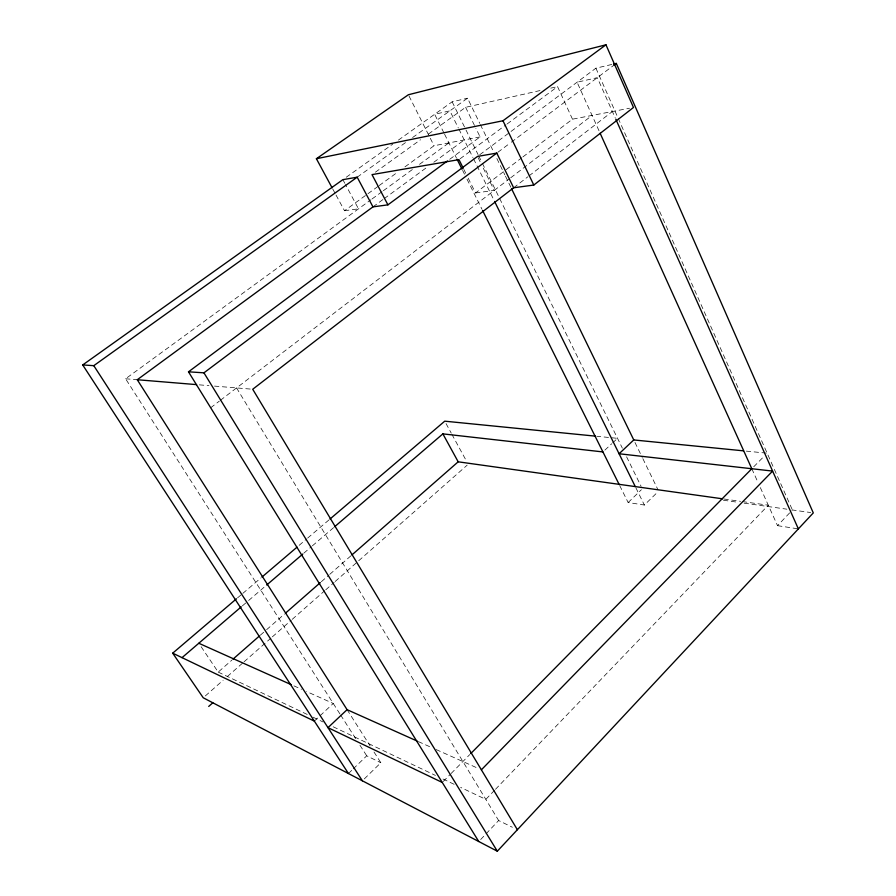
<?xml version="1.0" encoding="UTF-8"?>
<svg xmlns="http://www.w3.org/2000/svg" width="896" height="896" viewBox="0 0 896 896"><rect width="100%" height="100%" fill="white"/><g stroke="black" fill="none" stroke-linecap="round" stroke-linejoin="round"><path stroke-width="0.67" stroke-dasharray="4.48 3.36" d="M480.659 839.53L498.635 820.523L512.378 827.266M760.334 487.603L777.549 525.661L792.4 509.97L810.678 512.546M494.525 790.306L485.811 799.378L460.634 787.394M495.488 789.298L768.298 505.21L741.978 501.525M443.24 781.458L450.128 774.491M451.102 773.494L469.773 754.566M753.726 466.794L764.266 456.109M364.314 778.904L380.845 762.742L373.71 751.531M619.685 485.542L628.152 502.533L644.381 505.042L657.686 492.038M348.443 773.528L352.285 769.798M353.248 768.869L366.722 755.821L380.845 762.742M628.152 502.533L641.379 489.72M314.339 721.101L333.245 703.472L306.611 691.544M604.878 450.117L611.688 443.778M612.662 442.87L617.523 438.334L596.781 436.274M205.33 695.934L223.138 680.243M227.326 676.547L243.04 662.704M244.082 661.786L271.309 637.784M272.362 636.854L291.211 620.245M292.253 619.315L324.722 590.71M325.774 589.781L334.152 582.4M335.194 581.47L467.152 465.17M201.13 646.722L218.21 672.101L231.896 660.106M260.31 635.208L265.574 630.594M266.627 629.675L284.525 613.995M321.362 581.717L328.72 575.254M329.773 574.336L350.829 555.89M242.312 605.931L247.621 601.384M248.674 600.466L265.664 585.906M303.867 553.134L311.293 546.762M312.357 545.854L333.581 527.643M237.53 597.89L241.774 594.272M242.838 593.365L260.904 577.954M299.152 545.328L306.589 538.989M307.653 538.082L328.91 519.96M513.632 187.779L527.89 176.77M528.987 175.918L612.394 111.518M210.694 407.758L219.318 401.139M220.394 400.322L509.622 178.618M510.72 177.778L592.077 115.416M468.182 178.136L475.552 192.954L521.819 157.741M522.917 156.901L572.477 119.179L629.518 108.237M497.896 152.253L510.182 143.035M511.302 142.195L614.074 65.083M479.741 154.75L509.947 132.238M511.067 131.41L595.907 68.186L612.226 64.366M460.085 158.794L506.016 124.779M507.136 123.95L557.558 86.621L572.477 119.179M449.736 159.275L480.077 136.909L475.866 128.274M372.96 206.875L383.107 199.438M384.227 198.621L427.056 167.216M433.821 162.254L464.24 139.944M339.898 713.877L125.597 378.773L370.933 199.774M372.064 198.946L382.234 191.531M383.365 190.702L412.742 169.266M419.518 164.326L448.907 142.89M336.011 195.014L344.512 210.739L366.89 194.488M368.01 193.682L378.078 186.368M379.198 185.55L397.107 172.547M404.947 166.869L434.045 145.734L480.077 136.909M375.39 172.189L420.515 139.754M428.411 134.075L465.629 107.307L541.33 90.272M357.19 177.184L405.798 142.397M412.586 137.547L467.544 98.213L479.763 123.346M346.259 177.229L392.717 144.144M398.384 140.112L452.144 101.819L467.544 98.213M550.794 88.133L557.558 86.621M344.512 210.739L358.501 208.846L345.464 184.52M475.552 192.954L494.234 190.411L482.888 167.35M125.597 378.773L137.256 379.736M199.326 384.854L208.981 385.65M214.502 386.098L252.717 389.256M746.301 451.125L767.144 453.186M723.957 499.005L740.589 501.334M723.453 500.248L738.618 502.387M744.139 503.16L786.878 509.186M777.549 525.661L798.37 528.886M293.933 685.866L301.538 689.27M418.354 741.597L431.088 747.298M436.173 749.571L477.68 768.163M218.21 672.101L307.933 714.773M312.995 717.181L323.098 721.986M333.211 726.79L435.445 775.421M443.005 779.016L454.339 784.403M340.637 715.042L356.194 739.368M359.957 745.237L366.722 755.821M347.088 709.677L370.138 745.92M236.566 387.923L498.635 820.523M446.04 423.573L451.248 433.138M451.898 434.336L466.894 461.854M332.741 188.966L335.35 193.805M342.866 179.659L344.814 183.299M409.013 95.995L429.666 137.032M430.293 138.275L434.045 145.734M463.882 169.501L465.718 173.197M443.946 132.933L434.65 114.285L449.893 110.846L458.259 127.826M444.562 134.176L456.389 157.898M462.627 170.408L464.498 174.16M466.984 179.166L481.958 209.205M478.106 157.629L480.491 162.49M458.864 129.035L472.909 157.517M473.536 158.771L493.965 200.2M635.891 487.827L644.381 505.042M452.144 101.819L478.061 154.56M478.677 155.814L481.768 162.086M482.384 163.341L499.038 197.243M499.654 198.498L622.362 448.179M626.595 456.803L641.11 486.338M465.629 107.307L475.261 127.042M480.379 124.6L493.819 152.242M496.877 158.525L504.818 174.854M505.434 176.109L510.933 187.421M634.973 442.445L642.253 457.419M642.858 458.662L658.034 489.854M598.998 130.726L577.069 82.219L597.307 77.672L615.227 117.891M751.811 468.731L758.061 482.574M595.907 68.186L792.4 509.97"/><path stroke-width="1.34" d="M236.466 598.797L172.704 653.173L203.235 697.782L497.314 851.2L813.288 512.915L616.314 63.414L613.592 64.042M481.376 769.821L772.61 471.083L619.08 453.757L633.763 439.947L743.523 450.845M470.758 753.581L751.811 468.731L600.141 133.28M417.088 741.026L347.088 709.677L327.981 727.653L442.266 782.454M208.712 706.429L212.822 702.778M232.949 659.187L259.258 636.126M285.578 613.066L320.309 582.635M351.882 554.96L458.181 461.81L722.579 498.814M182.034 657.642L241.248 606.838M266.717 584.998L302.803 554.042M334.634 526.736L442.882 433.877L602.93 451.931M261.968 577.046L297.035 547.142M329.974 519.053L444.73 421.176L595.403 436.139M517.373 829.718L252.717 389.256L513.632 187.779L533.792 185.046L633.472 107.475L605.965 44.8L408.386 94.752L316.4 158.726L332.08 187.757M478.766 841.523L188.485 371.818L203.941 372.826L496.776 153.093L513.632 187.779M614.074 65.083L616.314 63.414M188.485 371.818L477.512 156.419L496.776 153.093M347.088 709.677L137.256 379.736L372.96 206.875L387.912 204.848L447.485 160.933M316.4 158.726L502.981 120.758L605.965 44.8M348.443 773.528L82.712 364.941L93.789 365.669L357.19 177.184L372.96 206.875M82.712 364.941L342.866 179.659L357.19 177.184M137.256 379.736L196.571 384.619M198.8 643.261L291.39 684.723M172.704 653.173L314.339 721.101M93.789 365.669L362.376 780.797M203.941 372.826L497.314 851.2M442.882 433.877L458.181 461.81M387.912 204.848L372.008 174.619L458.965 159.622L463.266 168.258M457.005 159.152L462 169.165M482.574 210.448L619.08 484.333M494.592 201.454L635.286 486.595M511.538 188.675L633.763 439.947M502.981 120.758L533.792 185.046M615.798 119.168L798.37 528.886"/></g></svg>
